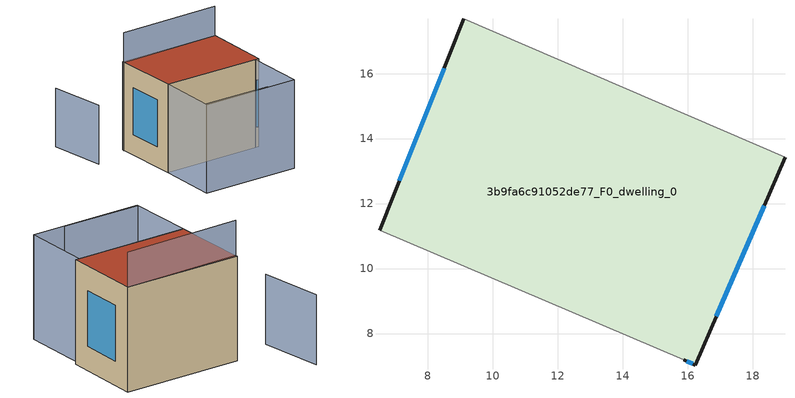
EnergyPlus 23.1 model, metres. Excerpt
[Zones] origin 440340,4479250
3b9fa6c91052de77_F0_dwelling_0
 floor ground (EU_floor_Construction): 19,13.43 16.24,7.03 15.89,7.18 6.52,11.18 9.11,17.68 z0
 wall outside (EU_wall_Construction): 9.11,17.68 6.52,11.18 / 15.89,7.18 16.24,7.03 19,13.43 z0:9
 wall adiabatic (EU_wall_Construction): 6.52,11.18 15.89,7.18 / 19,13.43 9.11,17.68 z0:9
 window (EU_Window_Construction): 8.5,16.16 7.12,12.7 / 16.89,8.53 18.35,11.93 / 15.97,7.15 16.16,7.06 z2.11:6.89
 roof outside (EU_roof_Construction): 16.24,7.03 19,13.43 9.11,17.68 6.52,11.18 15.89,7.18 z9
shading: 4.27,5.67 10.81,2.84 / 6.51,11.18 15.91,7.18 / 15.91,7.18 13.52,1.58 / 13.52,1.58 4.13,5.58 / 4.13,5.58 6.51,11.18 z0:9; 6.57,23.45 5.04,17.88 z0:6; 19,13.43 9,17.48 z0:12
[Building]
EU S2 Campaign: North Axis=0; Terrain=City; Solar Distribution=FullExterior
[Site:Location]
Madrid: Latitude=40.5; Longitude=-3.5; Time Zone=1; Elevation=609
[SizingPeriod:WeatherFileDays]
AnnualSizingPeriod: Begin Month=1; Begin Day of Month=1; End Month=12; End Day of Month=31; Day of Week for Start Day=Monday; Use Weather File Daylight Saving Period=No; Use Weather File Rain and Snow Indicators=No
[MATERIAL]
EU_InternalMass_Material: Roughness=MediumRough; Thickness=0.1; Conductivity=1; Density=1800; Specific Heat=900; Thermal Absorptance=0.9; Solar Absorptance=0.7; Visible Absorptance=0.7
[MATERIAL:NOMASS] Roughness=MediumRough; Thermal Absorptance=0.9; Solar Absorptance=0.7; Visible Absorptance=0.7
Name | Thermal Resistance
EU_wall_NoMass | 0.419739
EU_roof_NoMass | 0.352165
EU_floor_NoMass | 0.608284
[WINDOWMATERIAL:SIMPLEGLAZINGSYSTEM]
EU_Window_SimpleGlazing: UFactor=4.8352; Solar Heat Gain Coefficient=0.85; Visible Transmittance=0.85
[CONSTRUCTION]
EU_wall_Construction: EU_wall_NoMass
EU_roof_Construction: EU_roof_NoMass
EU_floor_Construction: EU_floor_NoMass
EU_InternalMass_Construction: EU_InternalMass_Material
EU_Window_Construction: EU_Window_SimpleGlazing
[ZONE]
3b9fa6c91052de77_F0_dwelling_0: Type=1; Multiplier=1; Ceiling Height=autocalculate; Volume=670.696; Floor Area=autocalculate; Part of Total Floor Area=Yes
[INTERNALMASS]
3b9fa6c91052de77_F0_dwelling_0_EU_InternalMass: Construction=EU_InternalMass_Construction; Zone or ZoneList=3b9fa6c91052de77_F0_dwelling_0; Surface Area=74.5217
[OTHEREQUIPMENT]
EU_Step8_InternalGain_3b9fa6c91052de77_F0_dwelling_0_f000: Fuel Type=Electricity; Zone or ZoneList or Space or SpaceList=3b9fa6c91052de77_F0_dwelling_0; Schedule=EU_Step8_GainSchedule_3b9fa6c91052de77_F0_dwelling_0_f000; Design Level Calculation Method=Watts/Area; Power per Zone Floor Area=1; Fraction Latent=0; Fraction Radiant=0; Fraction Lost=0; Carbon Dioxide Generation Rate=0; EndUse Subcategory=EU_Step8_InternalGains
[ZONEVENTILATION:DESIGNFLOWRATE]
EU_ConstantAir_3b9fa6c91052de77_F0_dwelling_0: Zone or ZoneList or Space or SpaceList=3b9fa6c91052de77_F0_dwelling_0; Schedule=EU_AlwaysOn; Design Flow Rate Calculation Method=AirChanges/Hour; Air Changes per Hour=0.703302; Ventilation Type=Natural; Fan Pressure Rise=0; Fan Total Efficiency=1; Constant Term Coefficient=1; Temperature Term Coefficient=0; Velocity Term Coefficient=0; Velocity Squared Term Coefficient=0; Minimum Indoor Temperature=-100; Maximum Indoor Temperature=100; Delta Temperature=-100; Minimum Outdoor Temperature=-100; Maximum Outdoor Temperature=100; Maximum Wind Speed=40
[HVACTEMPLATE:THERMOSTAT]
EU_HeatOnly_3b9fa6c91052de77_F0_dwelling_0: Constant Heating Setpoint=20; Constant Cooling Setpoint=50
[HVACTEMPLATE:ZONE:IDEALLOADSAIRSYSTEM]
3b9fa6c91052de77_F0_dwelling_0: Template Thermostat=EU_HeatOnly_3b9fa6c91052de77_F0_dwelling_0; System Availability Schedule=EU_AlwaysOn; Maximum Heating Supply Air Temperature=50; Minimum Cooling Supply Air Temperature=13; Maximum Heating Supply Air Humidity Ratio=0.0156; Minimum Cooling Supply Air Humidity Ratio=0.0077; Heating Limit=NoLimit; Cooling Limit=NoLimit; Heating Availability Schedule=EU_AlwaysOn; Cooling Availability Schedule=EU_CoolingOff; Dehumidification Control Type=ConstantSensibleHeatRatio; Cooling Sensible Heat Ratio=0.7; Dehumidification Setpoint=60; Humidification Control Type=None; Humidification Setpoint=30; Outdoor Air Method=None; Outdoor Air Flow Rate per Person=0.00944; Outdoor Air Flow Rate per Zone Floor Area=0; Outdoor Air Flow Rate per Zone=0; Demand Controlled Ventilation Type=None; Outdoor Air Economizer Type=NoEconomizer; Heat Recovery Type=None; Sensible Heat Recovery Effectiveness=0.7; Latent Heat Recovery Effectiveness=0.65
[SIZING:ZONE]
3b9fa6c91052de77_F0_dwelling_0: Zone Cooling Design Supply Air Temperature Input Method=SupplyAirTemperature; Zone Cooling Design Supply Air Temperature=13; Zone Heating Design Supply Air Temperature Input Method=SupplyAirTemperature; Zone Heating Design Supply Air Temperature=50; Zone Cooling Design Supply Air Humidity Ratio=0.008; Zone Heating Design Supply Air Humidity Ratio=0.008; Cooling Design Air Flow Method=DesignDay; Cooling Design Air Flow Rate=0; Cooling Minimum Air Flow per Zone Floor Area=0.000762; Cooling Minimum Air Flow=0; Cooling Minimum Air Flow Fraction=0.2; Heating Design Air Flow Method=DesignDay; Heating Design Air Flow Rate=0; Heating Maximum Air Flow per Zone Floor Area=0.002032; Heating Maximum Air Flow=0.141576; Heating Maximum Air Flow Fraction=0.3; Account for Dedicated Outdoor Air System=No; Dedicated Outdoor Air System Control Strategy=NeutralSupplyAir; Dedicated Outdoor Air Low Setpoint Temperature for Design=autosize; Dedicated Outdoor Air High Setpoint Temperature for Design=autosize; Zone Load Sizing Method=Sensible Load Only No Latent Load; Zone Latent Cooling Design Supply Air Humidity Ratio Input Method=HumidityRatioDifference; Zone Cooling Design Supply Air Humidity Ratio Difference=0.005; Zone Latent Heating Design Supply Air Humidity Ratio Input Method=HumidityRatioDifference; Zone Humidification Design Supply Air Humidity Ratio Difference=0.005
[SCHEDULE:CONSTANT]
Name | Hourly Value
EU_AlwaysOn | 1
EU_CoolingOff | 0
[SCHEDULE:FILE]
EU_Step8_GainSchedule_3b9fa6c91052de77_F0_dwelling_0_f000: File=../../schedules/3b9fa6c91052de77/3b9fa6c91052de77_F0_dwelling_0_f000_gain.csv; Column Number=1; Rows to Skip at Top=0; Number of Hours of Data=8760; Column Separator=Comma; Interpolate to Timestep=No; Minutes per Item=60; Adjust Schedule for Daylight Savings=Yes
